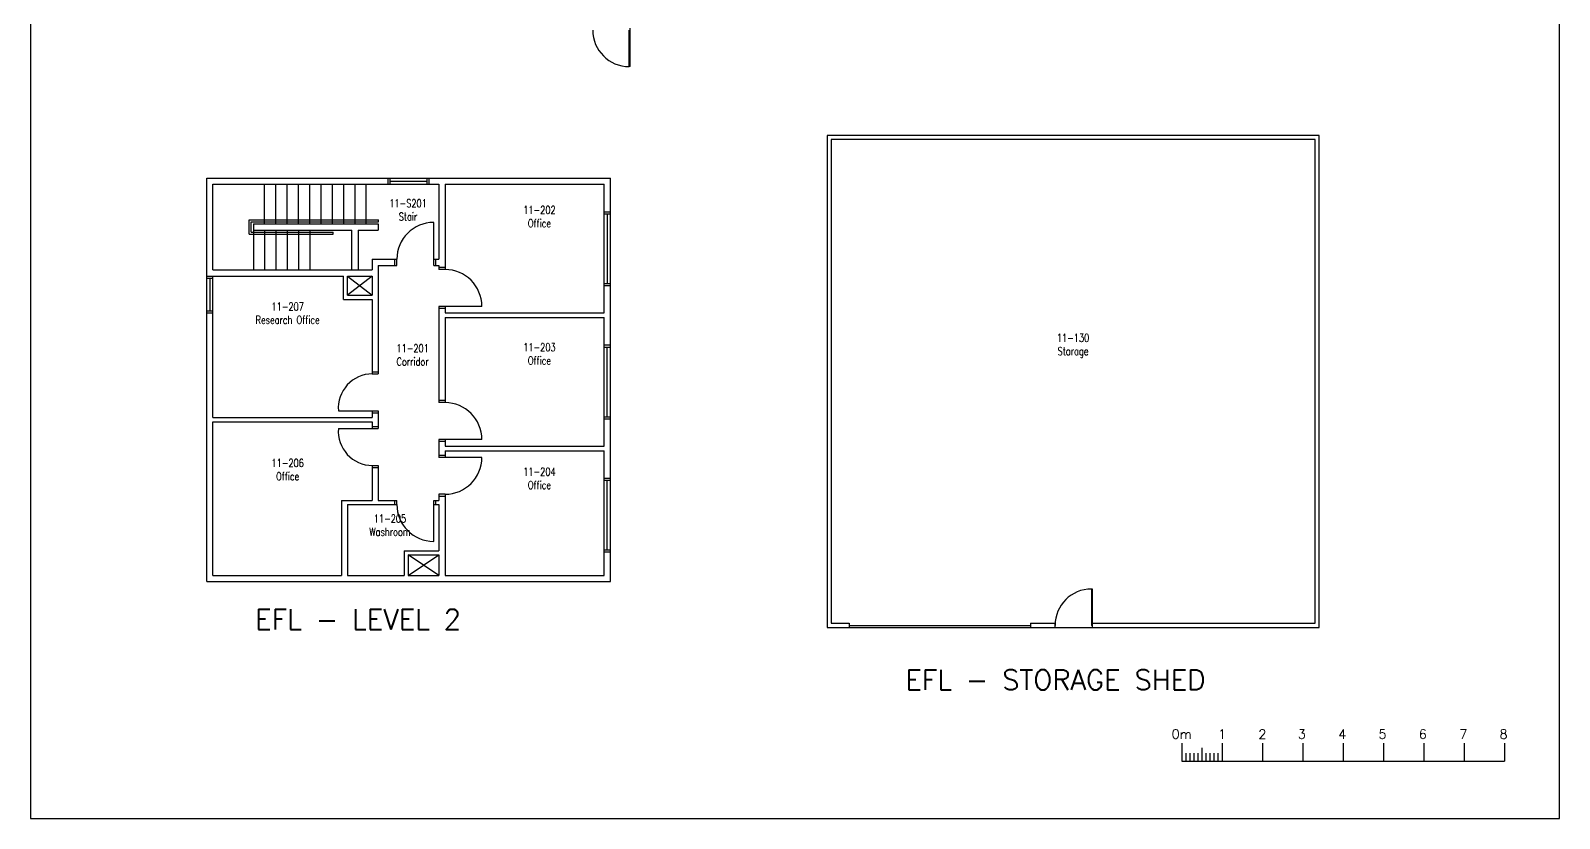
# Model space of a CAD drawing. Extents: x 11182 to 734459, y -1391328 to 152085.
# Drawn here: x 173745 to 211633, y -1233053 to -1213526 of the extents above; entities that cross this region are included whole.
import ezdxf
from ezdxf.enums import TextEntityAlignment as Align

# ---------------------------------------------------------------- set-up
doc = ezdxf.new("R2010")
doc.units = 0
doc.header["$LTSCALE"] = 500
doc.header["$MEASUREMENT"] = 0
doc.layers.get('0').update_dxf_attribs({"linetype": 'CONTINUOUS'})
doc.layers.add('0_Defpoints', color=106, linetype='CONTINUOUS', plot=False)
for name, color, linetype in [('0_room_data', 7, 'CONTINUOUS'), ('0_text', 7, 'CONTINUOUS'), ('1_Wall_Exist', 251, 'CONTINUOUS'), ('3_Text', 7, 'CONTINUOUS')]:
    doc.layers.add(name, color=color, linetype=linetype)
doc.styles.add('1_200', font='simplex.shx', dxfattribs={"width": 0.75, "height": 460})
doc.styles.get("Standard").update_dxf_attribs({"font": 'ROMANS', "height": 200})

# ---------------------------------------------------------------- blocks, each defined once
blk = doc.blocks.new('room_data')
at = {"layer": '3_Text', "style": '1_200', "width": 0.75}
for tag, p in [('ROOMNUM', (0, 0)), ('ROOMUSE', (0, -575))]:
    blk.add_attdef(tag, text='', height=345, dxfattribs=at).set_placement(p, align=Align.MIDDLE_CENTER)

msp = doc.modelspace()

# ---------------------------------------------------------------- linework, layer by layer
for p, q in [((202272, -1231188), (202272, -1231634)), ((202772, -1231302), (202772, -1231634)), ((203272, -1231188), (203272, -1231634)), ((204272, -1231188), (204272, -1231634)), ((205272, -1231188), (205272, -1231634)), ((206272, -1231188), (206272, -1231634)), ((207272, -1231188), (207272, -1231634)), ((208272, -1231188), (208272, -1231634)), ((209272, -1231188), (209272, -1231634)), ((210272, -1231188), (210272, -1231634)), ((202272, -1231634), (210272, -1231634)), ((202372, -1231434), (202372, -1231634)), ((202472, -1231434), (202472, -1231634)), ((202572, -1231434), (202572, -1231634)), ((202672, -1231434), (202672, -1231634)), ((202872, -1231434), (202872, -1231634)), ((202972, -1231434), (202972, -1231634)), ((203072, -1231434), (203072, -1231634)), ((203172, -1231434), (203172, -1231634))]:
    msp.add_line(p, q)
at = {"layer": '0_Defpoints'}
msp.add_lwpolyline([(173745, -1233053), (211633, -1233053), (211633, -1174499), (173745, -1174499)], close=True, dxfattribs=at)
at = {"layer": '1_Wall_Exist'}
for p, q in [((188577, -1214418), (188577, -1213518)), ((188602, -1214418), (188602, -1213468)), ((188602, -1214418), (188577, -1214418)), ((178113, -1227183), (178113, -1217183)), ((178113, -1217183), (188113, -1217183)), ((178266, -1219457), (178266, -1217336)), ((178266, -1217336), (183863, -1217336)), ((179546, -1218320), (179546, -1217336)), ((179826, -1218320), (179826, -1217336)), ((180106, -1218320), (180106, -1217336)), ((180386, -1218320), (180386, -1217336)), ((180666, -1218320), (180666, -1217336)), ((180946, -1218320), (180946, -1217336)), ((181226, -1218320), (181226, -1217336)), ((181506, -1218320), (181506, -1217336)), ((181786, -1218320), (181786, -1217336)), ((182066, -1218320), (182066, -1217336)), ((182606, -1217336), (182606, -1217183)), ((182656, -1217336), (182656, -1217183)), ((182656, -1217260), (183571, -1217260)), ((183571, -1217336), (183571, -1217183)), ((183621, -1217336), (183621, -1217183)), ((183863, -1217336), (183863, -1219194)), ((184016, -1217336), (184016, -1219447)), ((184016, -1217336), (187961, -1217336)), ((187961, -1220526), (187961, -1217336)), ((188113, -1227183), (188113, -1217183)), ((187961, -1218019), (188113, -1218019)), ((187961, -1218070), (188113, -1218070)), ((188037, -1218070), (188037, -1219797)), ((179166, -1218220), (182366, -1218220)), ((179166, -1218573), (179166, -1218220)), ((179216, -1218270), (182366, -1218270)), ((179216, -1218523), (179216, -1218270)), ((179266, -1218320), (179266, -1219457)), ((179266, -1218320), (182363, -1218320)), ((179266, -1218473), (181707, -1218473)), ((179546, -1218473), (179546, -1219457)), ((179826, -1218473), (179826, -1219457)), ((180106, -1218473), (180106, -1219457)), ((180386, -1218473), (180386, -1219457)), ((180666, -1218473), (180666, -1219457)), ((181707, -1219457), (181707, -1218473)), ((181860, -1218473), (181860, -1219457)), ((181860, -1218473), (182363, -1218473)), ((182363, -1218320), (182363, -1218473)), ((182366, -1218270), (182366, -1218220)), ((183737, -1219346), (183737, -1218279)), ((179166, -1218573), (181246, -1218573)), ((179216, -1218523), (181246, -1218523)), ((181246, -1218573), (181246, -1218523)), ((182211, -1219194), (182823, -1219194)), ((182211, -1219194), (182211, -1219457)), ((182772, -1219346), (182772, -1219194)), ((182823, -1219346), (182823, -1219194)), ((183737, -1219194), (183863, -1219194)), ((183787, -1219346), (183787, -1219194)), ((178266, -1219457), (182211, -1219457)), ((182363, -1219346), (182363, -1222033)), ((182363, -1219346), (182823, -1219346)), ((183737, -1219346), (183863, -1219346)), ((183863, -1219346), (183863, -1219447)), ((184016, -1219397), (183863, -1219397)), ((184016, -1219447), (183863, -1219447)), ((178113, -1219610), (181500, -1219610)), ((178113, -1219660), (178266, -1219660)), ((178190, -1219660), (178190, -1220474)), ((178266, -1223112), (178266, -1219610)), ((181500, -1220190), (181500, -1219610)), ((182211, -1219610), (181601, -1220088)), ((181601, -1219610), (182211, -1220088)), ((181601, -1220088), (181601, -1219610)), ((181601, -1219610), (182211, -1219610)), ((182211, -1219610), (182211, -1220088)), ((187961, -1219797), (188113, -1219797)), ((187961, -1219848), (188113, -1219848)), ((181500, -1220190), (182211, -1220190)), ((181601, -1220088), (182211, -1220088)), ((182211, -1220190), (182211, -1222033)), ((183863, -1220362), (183863, -1222747)), ((184930, -1220362), (183863, -1220362)), ((184016, -1220362), (184016, -1220526)), ((178113, -1220474), (178266, -1220474)), ((178113, -1220524), (178266, -1220524)), ((184016, -1220412), (183863, -1220412)), ((184016, -1220526), (187961, -1220526)), ((184016, -1220641), (187961, -1220641)), ((184016, -1220641), (184016, -1222747)), ((187961, -1223826), (187961, -1220641)), ((187961, -1221319), (188113, -1221319)), ((187961, -1221370), (188113, -1221370)), ((188037, -1223097), (188037, -1221370)), ((182211, -1221983), (182363, -1221983)), ((182211, -1222033), (182363, -1222033)), ((181373, -1222948), (182363, -1222948)), ((182211, -1222948), (182211, -1223112)), ((182211, -1222998), (182363, -1222998)), ((182363, -1222948), (182363, -1223391)), ((184016, -1222697), (183863, -1222697)), ((184016, -1222747), (183863, -1222747)), ((178266, -1223112), (182211, -1223112)), ((178266, -1227031), (178266, -1223227)), ((178266, -1223227), (182211, -1223227)), ((181373, -1223391), (182363, -1223391)), ((182211, -1223227), (182211, -1223391)), ((182211, -1223341), (182363, -1223341)), ((187961, -1223097), (188113, -1223097)), ((187961, -1223148), (188113, -1223148)), ((184930, -1223662), (183863, -1223662)), ((183863, -1223662), (183863, -1224105)), ((184016, -1223712), (183863, -1223712)), ((184016, -1223662), (184016, -1223826)), ((184016, -1224055), (183863, -1224055)), ((184930, -1224105), (183863, -1224105)), ((184016, -1223826), (187961, -1223826)), ((184016, -1223941), (187961, -1223941)), ((184016, -1223941), (184016, -1224105)), ((187961, -1227031), (187961, -1223941)), ((182211, -1224306), (182211, -1225171)), ((182211, -1224306), (182363, -1224306)), ((182211, -1224356), (182363, -1224356)), ((182363, -1224306), (182363, -1225171)), ((187961, -1224619), (188113, -1224619)), ((187961, -1224670), (188113, -1224670)), ((188037, -1226397), (188037, -1224670)), ((181449, -1225171), (181449, -1227031)), ((181449, -1225171), (182211, -1225171)), ((181601, -1225273), (181601, -1227031)), ((181601, -1225273), (182823, -1225273)), ((182363, -1225171), (182823, -1225171)), ((182772, -1225273), (182772, -1225171)), ((182823, -1225273), (182823, -1225171)), ((183737, -1226187), (183737, -1225171)), ((183737, -1225171), (183863, -1225171)), ((183737, -1225273), (183863, -1225273)), ((183787, -1225273), (183787, -1225171)), ((184016, -1225020), (183863, -1225020)), ((183863, -1225020), (183863, -1225171)), ((184016, -1225070), (183863, -1225070)), ((183863, -1225273), (183863, -1226421)), ((184016, -1225020), (184016, -1227031)), ((183000, -1226421), (183863, -1226421)), ((183000, -1226421), (183000, -1227031)), ((187961, -1226397), (188113, -1226397)), ((183863, -1227031), (183101, -1226523)), ((183101, -1227031), (183863, -1226523)), ((183101, -1226523), (183863, -1226523)), ((183101, -1226523), (183101, -1227031)), ((183863, -1226523), (183863, -1227031)), ((187961, -1226448), (188113, -1226448)), ((178113, -1227183), (188113, -1227183)), ((178266, -1227031), (181449, -1227031)), ((181601, -1227031), (183000, -1227031)), ((183101, -1227031), (183863, -1227031)), ((184016, -1227031), (187961, -1227031)), ((200035, -1227367), (200035, -1228267)), ((200060, -1227367), (200035, -1227367)), ((200060, -1228317), (200060, -1227367)), ((194028, -1228217), (194028, -1228317)), ((194028, -1228267), (198528, -1228267)), ((198528, -1228217), (198528, -1228317)), ((199135, -1228317), (199135, -1228217)), ((200060, -1228267), (200035, -1228267))]:
    msp.add_line(p, q, dxfattribs=at)
msp.add_lwpolyline([(193486, -1228317), (205678, -1228317), (205678, -1216125), (193486, -1216125)], close=True, dxfattribs=at)
for points in [[(200060, -1228217), (205578, -1228217), (205578, -1216225), (193586, -1216225), (193586, -1228217), (194028, -1228217)], [(198528, -1228217), (199135, -1228217)]]:
    msp.add_lwpolyline(points, dxfattribs=at)
for centre, radius, start, end in [((188577, -1213518), 900, 180, 270), ((183737, -1219194), 914, 90, 180), ((184016, -1220362), 914, 0, 90), ((182223, -1222885), 852, 90.7787, 184.2004), ((184016, -1223662), 914, 0, 90), ((182223, -1223454), 852, 175.7996, 269.2213), ((184016, -1224105), 914, 270, 0), ((183737, -1225273), 914, 180, 270), ((200035, -1228267), 900, 90, 180)]:
    msp.add_arc(centre, radius, start, end, dxfattribs=at)

# ---------------------------------------------------------------- block references
at = {"layer": '0_room_data', "xscale": 0.5747382585760997, "yscale": 0.5747382585760997, "zscale": 0.5747382585760997}
for p, values in [((183100, -1217808), {'ROOMNUM': '11-S201', 'ROOMUSE': 'Stair'}), ((186355, -1217973), {'ROOMNUM': '11-202', 'ROOMUSE': 'Office'}), ((180116, -1220366), {'ROOMNUM': '11-207', 'ROOMUSE': 'Research Office'}), ((199580, -1221141), {'ROOMNUM': '11-130', 'ROOMUSE': 'Storage'}), ((183213, -1221401), {'ROOMNUM': '11-201', 'ROOMUSE': 'Corridor'}), ((186355, -1221375), {'ROOMNUM': '11-203', 'ROOMUSE': 'Office'}), ((180116, -1224243), {'ROOMNUM': '11-206', 'ROOMUSE': 'Office'}), ((186355, -1224459), {'ROOMNUM': '11-204', 'ROOMUSE': 'Office'}), ((182652, -1225621), {'ROOMNUM': '11-205', 'ROOMUSE': 'Washroom'})]:
    msp.add_blockref('room_data', p, dxfattribs=at).add_auto_attribs(values)

# ---------------------------------------------------------------- texts
at = {"layer": '0_text'}
for s, p in [('0m', (202272, -1230963)), ('1', (203272, -1230963)), ('2', (204272, -1230963)), ('3', (205249, -1230963)), ('4', (206249, -1230963)), ('5', (207249, -1230963)), ('6', (208249, -1230963)), ('7', (209249, -1230963)), ('8', (210249, -1230963))]:
    msp.add_text(s, height=231, rotation=0, dxfattribs=at).set_placement(p, align=Align.MIDDLE_CENTER)
at = {"layer": '0_text', "char_height": 500, "width": 17239.36, "attachment_point": 1, "rotation": 0}
for s, insert in [('EFL - LEVEL 2', (179312, -1227867)), ('EFL - STORAGE SHED', (195423, -1229368))]:
    msp.add_mtext(s, dxfattribs=dict(at, insert=insert))

doc.saveas('drawing.dxf')
